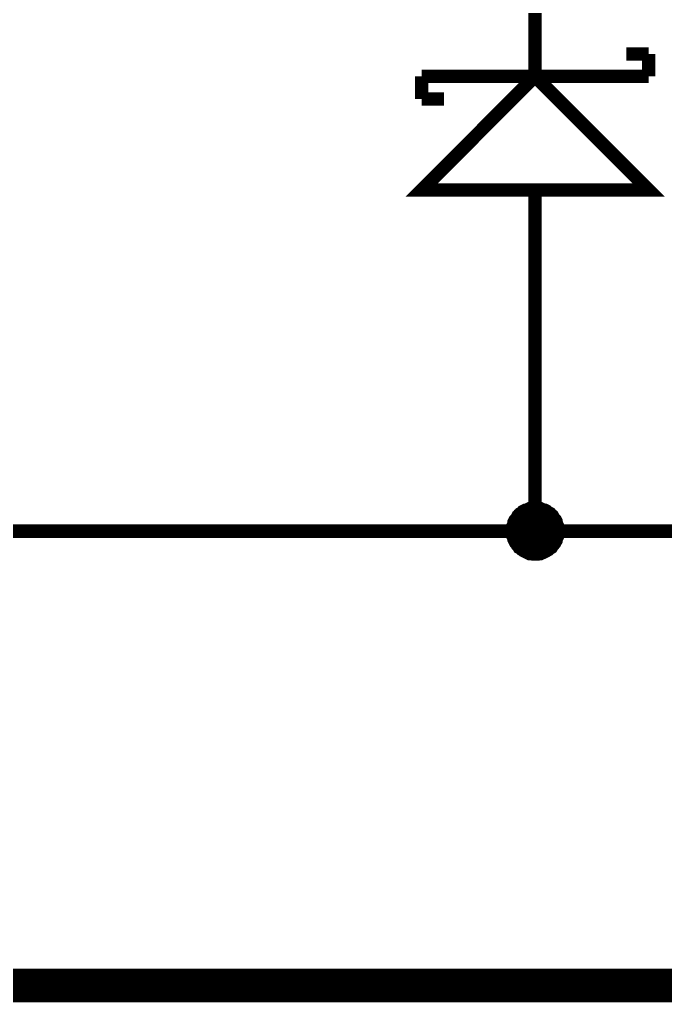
# Model space of a CAD drawing. Header units: inches. Extents: x 0 to 11, y 0 to 8.5.
# Drawn here: x 3.447 to 4.015, y 2.385 to 3.25 of the extents above; entities that cross this region are included whole.
import ezdxf

# ---------------------------------------------------------------- set-up
doc = ezdxf.new("R2010")
doc.units = ezdxf.units.IN
doc.header["$MEASUREMENT"] = 0
doc.layers.add('Sheet', color=255, linetype='Continuous')

msp = doc.modelspace()

# ---------------------------------------------------------------- linework, layer by layer
at = {"layer": 'Sheet'}
for points, const_width in [([(0.60128, 4.09987), (5.60006, 4.09987), (5.60006, 2.39978), (0.60128, 2.39978), (0.60128, 4.09987)], 0.0295), ([(4.00037, 3.09993), (3.9003, 3.20001), (3.80068, 3.09993), (4.00037, 3.09993)], 0.0118), ([(4.00037, 3.09993), (3.9003, 3.20001), (3.80068, 3.09993), (4.00037, 3.09993)], 0.0039)]:
    msp.add_lwpolyline(points, close=True, dxfattribs=dict(at, const_width=const_width))
for points, const_width in [([(1.80072, 3.49982), (1.7011, 3.49982), (1.7011, 2.79967), (2.40067, 2.79967), (3.3008, 2.79967), (3.9003, 2.79967), (3.9003, 2.89976)], 0.0118), ([(3.9003, 3.20001), (3.9003, 3.39973)], 0.0118), ([(3.98071, 3.21967), (4.00037, 3.21967)], 0.0118), ([(4.00037, 3.21967), (4.00037, 3.20001)], 0.0118), ([(4.00037, 3.20001), (3.80068, 3.20001)], 0.0118), ([(3.80068, 3.20001), (3.80068, 3.1799)], 0.0118), ([(3.80068, 3.1799), (3.82034, 3.1799)], 0.0118), ([(3.9003, 3.09993), (3.9003, 2.89976)], 0.0118), ([(3.9003, 2.79967), (4.9005, 2.79967), (4.9005, 2.99984)], 0.0118), ([(3.88064, 2.79967), (3.88064, 2.80057), (3.88064, 2.80191), (3.88109, 2.8028), (3.88109, 2.8037), (3.88109, 2.80459), (3.88154, 2.80548), (3.88199, 2.80682), (3.88199, 2.80772), (3.88243, 2.80861), (3.88288, 2.8095), (3.88333, 2.80995), (3.88422, 2.81084), (3.88467, 2.81174), (3.88511, 2.81263), (3.88601, 2.81308), (3.88645, 2.81397), (3.88735, 2.81442), (3.88779, 2.81531), (3.88869, 2.81576), (3.88958, 2.81621), (3.89003, 2.8171), (3.89092, 2.81755), (3.89181, 2.81799), (3.89271, 2.81799), (3.8936, 2.81844), (3.89449, 2.81889), (3.89539, 2.81933), (3.89628, 2.81933), (3.89717, 2.81933), (3.89851, 2.81978), (3.89941, 2.81978), (3.9003, 2.81978)], 0.0118), ([(3.88064, 2.79967), (3.88064, 2.80057), (3.88064, 2.80191), (3.88109, 2.8028), (3.88109, 2.8037), (3.88109, 2.80459), (3.88154, 2.80548), (3.88199, 2.80682), (3.88199, 2.80772), (3.88243, 2.80861), (3.88288, 2.8095), (3.88333, 2.80995), (3.88422, 2.81084), (3.88467, 2.81174), (3.88511, 2.81263), (3.88601, 2.81308), (3.88645, 2.81397), (3.88735, 2.81442), (3.88779, 2.81531), (3.88869, 2.81576), (3.88958, 2.81621), (3.89003, 2.8171), (3.89092, 2.81755), (3.89181, 2.81799), (3.89271, 2.81799), (3.8936, 2.81844), (3.89449, 2.81889), (3.89539, 2.81933), (3.89628, 2.81933), (3.89717, 2.81933), (3.89851, 2.81978), (3.89941, 2.81978), (3.9003, 2.81978)], 0.0118), ([(3.88064, 2.79967), (3.88064, 2.80057), (3.88064, 2.80191), (3.88109, 2.8028), (3.88109, 2.8037), (3.88109, 2.80459), (3.88154, 2.80548), (3.88199, 2.80682), (3.88199, 2.80772), (3.88243, 2.80861), (3.88288, 2.8095), (3.88333, 2.80995), (3.88422, 2.81084), (3.88467, 2.81174), (3.88511, 2.81263), (3.88601, 2.81308), (3.88645, 2.81397), (3.88735, 2.81442), (3.88779, 2.81531), (3.88869, 2.81576), (3.88958, 2.81621), (3.89003, 2.8171), (3.89092, 2.81755), (3.89181, 2.81799), (3.89271, 2.81799), (3.8936, 2.81844), (3.89449, 2.81889), (3.89539, 2.81933), (3.89628, 2.81933), (3.89717, 2.81933), (3.89851, 2.81978), (3.89941, 2.81978), (3.9003, 2.81978)], 0.0118), ([(3.88064, 2.79967), (3.88064, 2.80057), (3.88064, 2.80191), (3.88109, 2.8028), (3.88109, 2.8037), (3.88109, 2.80459), (3.88154, 2.80548), (3.88199, 2.80682), (3.88199, 2.80772), (3.88243, 2.80861), (3.88288, 2.8095), (3.88333, 2.80995), (3.88422, 2.81084), (3.88467, 2.81174), (3.88511, 2.81263), (3.88601, 2.81308), (3.88645, 2.81397), (3.88735, 2.81442), (3.88779, 2.81531), (3.88869, 2.81576), (3.88958, 2.81621), (3.89003, 2.8171), (3.89092, 2.81755), (3.89181, 2.81799), (3.89271, 2.81799), (3.8936, 2.81844), (3.89449, 2.81889), (3.89539, 2.81933), (3.89628, 2.81933), (3.89717, 2.81933), (3.89851, 2.81978), (3.89941, 2.81978), (3.9003, 2.81978)], 0.0118), ([(3.88064, 2.79967), (3.88064, 2.80057), (3.88064, 2.80191), (3.88109, 2.8028), (3.88109, 2.8037), (3.88109, 2.80459), (3.88154, 2.80548), (3.88199, 2.80682), (3.88199, 2.80772), (3.88243, 2.80861), (3.88288, 2.8095), (3.88333, 2.80995), (3.88422, 2.81084), (3.88467, 2.81174), (3.88511, 2.81263), (3.88601, 2.81308), (3.88645, 2.81397), (3.88735, 2.81442), (3.88779, 2.81531), (3.88869, 2.81576), (3.88958, 2.81621), (3.89003, 2.8171), (3.89092, 2.81755), (3.89181, 2.81799), (3.89271, 2.81799), (3.8936, 2.81844), (3.89449, 2.81889), (3.89539, 2.81933), (3.89628, 2.81933), (3.89717, 2.81933), (3.89851, 2.81978), (3.89941, 2.81978), (3.9003, 2.81978)], 0.0039), ([(3.88064, 2.79967), (3.88064, 2.80057), (3.88064, 2.80191), (3.88109, 2.8028), (3.88109, 2.8037), (3.88109, 2.80459), (3.88154, 2.80548), (3.88199, 2.80682), (3.88199, 2.80772), (3.88243, 2.80861), (3.88288, 2.8095), (3.88333, 2.80995), (3.88422, 2.81084), (3.88467, 2.81174), (3.88511, 2.81263), (3.88601, 2.81308), (3.88645, 2.81397), (3.88735, 2.81442), (3.88779, 2.81531), (3.88869, 2.81576), (3.88958, 2.81621), (3.89003, 2.8171), (3.89092, 2.81755), (3.89181, 2.81799), (3.89271, 2.81799), (3.8936, 2.81844), (3.89449, 2.81889), (3.89539, 2.81933), (3.89628, 2.81933), (3.89717, 2.81933), (3.89851, 2.81978), (3.89941, 2.81978), (3.9003, 2.81978)], 0.0039), ([(3.88064, 2.79967), (3.88064, 2.80057), (3.88064, 2.80191), (3.88109, 2.8028), (3.88109, 2.8037), (3.88109, 2.80459), (3.88154, 2.80548), (3.88199, 2.80682), (3.88199, 2.80772), (3.88243, 2.80861), (3.88288, 2.8095), (3.88333, 2.80995), (3.88422, 2.81084), (3.88467, 2.81174), (3.88511, 2.81263), (3.88601, 2.81308), (3.88645, 2.81397), (3.88735, 2.81442), (3.88779, 2.81531), (3.88869, 2.81576), (3.88958, 2.81621), (3.89003, 2.8171), (3.89092, 2.81755), (3.89181, 2.81799), (3.89271, 2.81799), (3.8936, 2.81844), (3.89449, 2.81889), (3.89539, 2.81933), (3.89628, 2.81933), (3.89717, 2.81933), (3.89851, 2.81978), (3.89941, 2.81978), (3.9003, 2.81978)], 0.0039), ([(3.88064, 2.79967), (3.88064, 2.80057), (3.88064, 2.80191), (3.88109, 2.8028), (3.88109, 2.8037), (3.88109, 2.80459), (3.88154, 2.80548), (3.88199, 2.80682), (3.88199, 2.80772), (3.88243, 2.80861), (3.88288, 2.8095), (3.88333, 2.80995), (3.88422, 2.81084), (3.88467, 2.81174), (3.88511, 2.81263), (3.88601, 2.81308), (3.88645, 2.81397), (3.88735, 2.81442), (3.88779, 2.81531), (3.88869, 2.81576), (3.88958, 2.81621), (3.89003, 2.8171), (3.89092, 2.81755), (3.89181, 2.81799), (3.89271, 2.81799), (3.8936, 2.81844), (3.89449, 2.81889), (3.89539, 2.81933), (3.89628, 2.81933), (3.89717, 2.81933), (3.89851, 2.81978), (3.89941, 2.81978), (3.9003, 2.81978)], 0.0039), ([(3.9003, 2.81978), (3.9003, 2.81978)], 0.0118), ([(3.9003, 2.81978), (3.90119, 2.81978), (3.90253, 2.81978), (3.90343, 2.81933), (3.90432, 2.81933), (3.90521, 2.81933), (3.90611, 2.81889), (3.90745, 2.81844), (3.90834, 2.81799), (3.90923, 2.81799), (3.91013, 2.81755), (3.91058, 2.8171), (3.91147, 2.81621), (3.91236, 2.81576), (3.91326, 2.81531), (3.9137, 2.81442), (3.9146, 2.81397), (3.91504, 2.81308), (3.91594, 2.81263), (3.91638, 2.81174), (3.91683, 2.81084), (3.91772, 2.80995), (3.91817, 2.8095), (3.91862, 2.80861), (3.91862, 2.80772), (3.91906, 2.80682), (3.91951, 2.80548), (3.91996, 2.80459), (3.91996, 2.8037), (3.91996, 2.8028), (3.9204, 2.80191), (3.9204, 2.80057), (3.9204, 2.79967)], 0.0118), ([(3.9003, 2.81978), (3.9003, 2.81978)], 0.0118), ([(3.9003, 2.81978), (3.90119, 2.81978), (3.90253, 2.81978), (3.90343, 2.81933), (3.90432, 2.81933), (3.90521, 2.81933), (3.90611, 2.81889), (3.90745, 2.81844), (3.90834, 2.81799), (3.90923, 2.81799), (3.91013, 2.81755), (3.91058, 2.8171), (3.91147, 2.81621), (3.91236, 2.81576), (3.91326, 2.81531), (3.9137, 2.81442), (3.9146, 2.81397), (3.91504, 2.81308), (3.91594, 2.81263), (3.91638, 2.81174), (3.91683, 2.81084), (3.91772, 2.80995), (3.91817, 2.8095), (3.91862, 2.80861), (3.91862, 2.80772), (3.91906, 2.80682), (3.91951, 2.80548), (3.91996, 2.80459), (3.91996, 2.8037), (3.91996, 2.8028), (3.9204, 2.80191), (3.9204, 2.80057), (3.9204, 2.79967)], 0.0118), ([(3.9003, 2.81978), (3.9003, 2.81978)], 0.0118), ([(3.9003, 2.81978), (3.90119, 2.81978), (3.90253, 2.81978), (3.90343, 2.81933), (3.90432, 2.81933), (3.90521, 2.81933), (3.90611, 2.81889), (3.90745, 2.81844), (3.90834, 2.81799), (3.90923, 2.81799), (3.91013, 2.81755), (3.91058, 2.8171), (3.91147, 2.81621), (3.91236, 2.81576), (3.91326, 2.81531), (3.9137, 2.81442), (3.9146, 2.81397), (3.91504, 2.81308), (3.91594, 2.81263), (3.91638, 2.81174), (3.91683, 2.81084), (3.91772, 2.80995), (3.91817, 2.8095), (3.91862, 2.80861), (3.91862, 2.80772), (3.91906, 2.80682), (3.91951, 2.80548), (3.91996, 2.80459), (3.91996, 2.8037), (3.91996, 2.8028), (3.9204, 2.80191), (3.9204, 2.80057), (3.9204, 2.79967)], 0.0118), ([(3.9003, 2.81978), (3.9003, 2.81978)], 0.0118), ([(3.9003, 2.81978), (3.90119, 2.81978), (3.90253, 2.81978), (3.90343, 2.81933), (3.90432, 2.81933), (3.90521, 2.81933), (3.90611, 2.81889), (3.90745, 2.81844), (3.90834, 2.81799), (3.90923, 2.81799), (3.91013, 2.81755), (3.91058, 2.8171), (3.91147, 2.81621), (3.91236, 2.81576), (3.91326, 2.81531), (3.9137, 2.81442), (3.9146, 2.81397), (3.91504, 2.81308), (3.91594, 2.81263), (3.91638, 2.81174), (3.91683, 2.81084), (3.91772, 2.80995), (3.91817, 2.8095), (3.91862, 2.80861), (3.91862, 2.80772), (3.91906, 2.80682), (3.91951, 2.80548), (3.91996, 2.80459), (3.91996, 2.8037), (3.91996, 2.8028), (3.9204, 2.80191), (3.9204, 2.80057), (3.9204, 2.79967)], 0.0118), ([(3.9003, 2.81978), (3.9003, 2.81978)], 0.0039), ([(3.9003, 2.81978), (3.90119, 2.81978), (3.90253, 2.81978), (3.90343, 2.81933), (3.90432, 2.81933), (3.90521, 2.81933), (3.90611, 2.81889), (3.90745, 2.81844), (3.90834, 2.81799), (3.90923, 2.81799), (3.91013, 2.81755), (3.91058, 2.8171), (3.91147, 2.81621), (3.91236, 2.81576), (3.91326, 2.81531), (3.9137, 2.81442), (3.9146, 2.81397), (3.91504, 2.81308), (3.91594, 2.81263), (3.91638, 2.81174), (3.91683, 2.81084), (3.91772, 2.80995), (3.91817, 2.8095), (3.91862, 2.80861), (3.91862, 2.80772), (3.91906, 2.80682), (3.91951, 2.80548), (3.91996, 2.80459), (3.91996, 2.8037), (3.91996, 2.8028), (3.9204, 2.80191), (3.9204, 2.80057), (3.9204, 2.79967)], 0.0039), ([(3.9003, 2.81978), (3.9003, 2.81978)], 0.0039), ([(3.9003, 2.81978), (3.90119, 2.81978), (3.90253, 2.81978), (3.90343, 2.81933), (3.90432, 2.81933), (3.90521, 2.81933), (3.90611, 2.81889), (3.90745, 2.81844), (3.90834, 2.81799), (3.90923, 2.81799), (3.91013, 2.81755), (3.91058, 2.8171), (3.91147, 2.81621), (3.91236, 2.81576), (3.91326, 2.81531), (3.9137, 2.81442), (3.9146, 2.81397), (3.91504, 2.81308), (3.91594, 2.81263), (3.91638, 2.81174), (3.91683, 2.81084), (3.91772, 2.80995), (3.91817, 2.8095), (3.91862, 2.80861), (3.91862, 2.80772), (3.91906, 2.80682), (3.91951, 2.80548), (3.91996, 2.80459), (3.91996, 2.8037), (3.91996, 2.8028), (3.9204, 2.80191), (3.9204, 2.80057), (3.9204, 2.79967)], 0.0039), ([(3.9003, 2.81978), (3.9003, 2.81978)], 0.0039), ([(3.9003, 2.81978), (3.90119, 2.81978), (3.90253, 2.81978), (3.90343, 2.81933), (3.90432, 2.81933), (3.90521, 2.81933), (3.90611, 2.81889), (3.90745, 2.81844), (3.90834, 2.81799), (3.90923, 2.81799), (3.91013, 2.81755), (3.91058, 2.8171), (3.91147, 2.81621), (3.91236, 2.81576), (3.91326, 2.81531), (3.9137, 2.81442), (3.9146, 2.81397), (3.91504, 2.81308), (3.91594, 2.81263), (3.91638, 2.81174), (3.91683, 2.81084), (3.91772, 2.80995), (3.91817, 2.8095), (3.91862, 2.80861), (3.91862, 2.80772), (3.91906, 2.80682), (3.91951, 2.80548), (3.91996, 2.80459), (3.91996, 2.8037), (3.91996, 2.8028), (3.9204, 2.80191), (3.9204, 2.80057), (3.9204, 2.79967)], 0.0039), ([(3.9003, 2.81978), (3.9003, 2.81978)], 0.0039), ([(3.9003, 2.81978), (3.90119, 2.81978), (3.90253, 2.81978), (3.90343, 2.81933), (3.90432, 2.81933), (3.90521, 2.81933), (3.90611, 2.81889), (3.90745, 2.81844), (3.90834, 2.81799), (3.90923, 2.81799), (3.91013, 2.81755), (3.91058, 2.8171), (3.91147, 2.81621), (3.91236, 2.81576), (3.91326, 2.81531), (3.9137, 2.81442), (3.9146, 2.81397), (3.91504, 2.81308), (3.91594, 2.81263), (3.91638, 2.81174), (3.91683, 2.81084), (3.91772, 2.80995), (3.91817, 2.8095), (3.91862, 2.80861), (3.91862, 2.80772), (3.91906, 2.80682), (3.91951, 2.80548), (3.91996, 2.80459), (3.91996, 2.8037), (3.91996, 2.8028), (3.9204, 2.80191), (3.9204, 2.80057), (3.9204, 2.79967)], 0.0039), ([(3.9003, 2.77957), (3.89941, 2.77957), (3.89851, 2.77957), (3.89717, 2.78001), (3.89628, 2.78001), (3.89539, 2.78001), (3.89449, 2.78046), (3.8936, 2.78091), (3.89271, 2.78136), (3.89181, 2.7818), (3.89092, 2.78225), (3.89003, 2.7827), (3.88958, 2.78314), (3.88869, 2.78359), (3.88779, 2.78448), (3.88735, 2.78493), (3.88645, 2.78538), (3.88601, 2.78627), (3.88511, 2.78716), (3.88467, 2.78761), (3.88422, 2.7885), (3.88333, 2.7894), (3.88288, 2.79029), (3.88243, 2.79118), (3.88199, 2.79208), (3.88199, 2.79297), (3.88154, 2.79387), (3.88109, 2.79476), (3.88109, 2.79565), (3.88109, 2.79655), (3.88064, 2.79789), (3.88064, 2.79878), (3.88064, 2.79967)], 0.0118), ([(3.88064, 2.79967), (3.88064, 2.79967)], 0.0118), ([(3.9003, 2.77957), (3.89941, 2.77957), (3.89851, 2.77957), (3.89717, 2.78001), (3.89628, 2.78001), (3.89539, 2.78001), (3.89449, 2.78046), (3.8936, 2.78091), (3.89271, 2.78136), (3.89181, 2.7818), (3.89092, 2.78225), (3.89003, 2.7827), (3.88958, 2.78314), (3.88869, 2.78359), (3.88779, 2.78448), (3.88735, 2.78493), (3.88645, 2.78538), (3.88601, 2.78627), (3.88511, 2.78716), (3.88467, 2.78761), (3.88422, 2.7885), (3.88333, 2.7894), (3.88288, 2.79029), (3.88243, 2.79118), (3.88199, 2.79208), (3.88199, 2.79297), (3.88154, 2.79387), (3.88109, 2.79476), (3.88109, 2.79565), (3.88109, 2.79655), (3.88064, 2.79789), (3.88064, 2.79878), (3.88064, 2.79967)], 0.0118), ([(3.88064, 2.79967), (3.88064, 2.79967)], 0.0118), ([(3.9003, 2.77957), (3.89941, 2.77957), (3.89851, 2.77957), (3.89717, 2.78001), (3.89628, 2.78001), (3.89539, 2.78001), (3.89449, 2.78046), (3.8936, 2.78091), (3.89271, 2.78136), (3.89181, 2.7818), (3.89092, 2.78225), (3.89003, 2.7827), (3.88958, 2.78314), (3.88869, 2.78359), (3.88779, 2.78448), (3.88735, 2.78493), (3.88645, 2.78538), (3.88601, 2.78627), (3.88511, 2.78716), (3.88467, 2.78761), (3.88422, 2.7885), (3.88333, 2.7894), (3.88288, 2.79029), (3.88243, 2.79118), (3.88199, 2.79208), (3.88199, 2.79297), (3.88154, 2.79387), (3.88109, 2.79476), (3.88109, 2.79565), (3.88109, 2.79655), (3.88064, 2.79789), (3.88064, 2.79878), (3.88064, 2.79967)], 0.0118), ([(3.88064, 2.79967), (3.88064, 2.79967)], 0.0118), ([(3.9003, 2.77957), (3.89941, 2.77957), (3.89851, 2.77957), (3.89717, 2.78001), (3.89628, 2.78001), (3.89539, 2.78001), (3.89449, 2.78046), (3.8936, 2.78091), (3.89271, 2.78136), (3.89181, 2.7818), (3.89092, 2.78225), (3.89003, 2.7827), (3.88958, 2.78314), (3.88869, 2.78359), (3.88779, 2.78448), (3.88735, 2.78493), (3.88645, 2.78538), (3.88601, 2.78627), (3.88511, 2.78716), (3.88467, 2.78761), (3.88422, 2.7885), (3.88333, 2.7894), (3.88288, 2.79029), (3.88243, 2.79118), (3.88199, 2.79208), (3.88199, 2.79297), (3.88154, 2.79387), (3.88109, 2.79476), (3.88109, 2.79565), (3.88109, 2.79655), (3.88064, 2.79789), (3.88064, 2.79878), (3.88064, 2.79967)], 0.0118), ([(3.88064, 2.79967), (3.88064, 2.79967)], 0.0118), ([(3.9204, 2.79967), (3.9204, 2.79878), (3.9204, 2.79789), (3.91996, 2.79655), (3.91996, 2.79565), (3.91996, 2.79476), (3.91951, 2.79387), (3.91906, 2.79297), (3.91862, 2.79208), (3.91862, 2.79118), (3.91817, 2.79029), (3.91772, 2.7894), (3.91683, 2.7885), (3.91638, 2.78761), (3.91594, 2.78716), (3.91504, 2.78627), (3.9146, 2.78538), (3.9137, 2.78493), (3.91326, 2.78448), (3.91236, 2.78359), (3.91147, 2.78314), (3.91058, 2.7827), (3.91013, 2.78225), (3.90923, 2.7818), (3.90834, 2.78136), (3.90745, 2.78091), (3.90611, 2.78046), (3.90521, 2.78001), (3.90432, 2.78001), (3.90343, 2.78001), (3.90253, 2.77957), (3.90119, 2.77957), (3.9003, 2.77957)], 0.0118), ([(3.9204, 2.79967), (3.9204, 2.79878), (3.9204, 2.79789), (3.91996, 2.79655), (3.91996, 2.79565), (3.91996, 2.79476), (3.91951, 2.79387), (3.91906, 2.79297), (3.91862, 2.79208), (3.91862, 2.79118), (3.91817, 2.79029), (3.91772, 2.7894), (3.91683, 2.7885), (3.91638, 2.78761), (3.91594, 2.78716), (3.91504, 2.78627), (3.9146, 2.78538), (3.9137, 2.78493), (3.91326, 2.78448), (3.91236, 2.78359), (3.91147, 2.78314), (3.91058, 2.7827), (3.91013, 2.78225), (3.90923, 2.7818), (3.90834, 2.78136), (3.90745, 2.78091), (3.90611, 2.78046), (3.90521, 2.78001), (3.90432, 2.78001), (3.90343, 2.78001), (3.90253, 2.77957), (3.90119, 2.77957), (3.9003, 2.77957)], 0.0118), ([(3.9204, 2.79967), (3.9204, 2.79878), (3.9204, 2.79789), (3.91996, 2.79655), (3.91996, 2.79565), (3.91996, 2.79476), (3.91951, 2.79387), (3.91906, 2.79297), (3.91862, 2.79208), (3.91862, 2.79118), (3.91817, 2.79029), (3.91772, 2.7894), (3.91683, 2.7885), (3.91638, 2.78761), (3.91594, 2.78716), (3.91504, 2.78627), (3.9146, 2.78538), (3.9137, 2.78493), (3.91326, 2.78448), (3.91236, 2.78359), (3.91147, 2.78314), (3.91058, 2.7827), (3.91013, 2.78225), (3.90923, 2.7818), (3.90834, 2.78136), (3.90745, 2.78091), (3.90611, 2.78046), (3.90521, 2.78001), (3.90432, 2.78001), (3.90343, 2.78001), (3.90253, 2.77957), (3.90119, 2.77957), (3.9003, 2.77957)], 0.0118), ([(3.9204, 2.79967), (3.9204, 2.79878), (3.9204, 2.79789), (3.91996, 2.79655), (3.91996, 2.79565), (3.91996, 2.79476), (3.91951, 2.79387), (3.91906, 2.79297), (3.91862, 2.79208), (3.91862, 2.79118), (3.91817, 2.79029), (3.91772, 2.7894), (3.91683, 2.7885), (3.91638, 2.78761), (3.91594, 2.78716), (3.91504, 2.78627), (3.9146, 2.78538), (3.9137, 2.78493), (3.91326, 2.78448), (3.91236, 2.78359), (3.91147, 2.78314), (3.91058, 2.7827), (3.91013, 2.78225), (3.90923, 2.7818), (3.90834, 2.78136), (3.90745, 2.78091), (3.90611, 2.78046), (3.90521, 2.78001), (3.90432, 2.78001), (3.90343, 2.78001), (3.90253, 2.77957), (3.90119, 2.77957), (3.9003, 2.77957)], 0.0118), ([(3.9204, 2.79967), (3.9204, 2.79967), (3.9204, 2.79967), (3.9204, 2.79967), (3.9204, 2.79967), (3.9204, 2.79967), (3.9204, 2.79967), (3.9204, 2.79967), (3.9204, 2.79967), (3.9204, 2.79967), (3.9204, 2.79967), (3.9204, 2.79967), (3.9204, 2.79967), (3.9204, 2.79967), (3.9204, 2.79967), (3.9204, 2.79967), (3.9204, 2.79967), (3.9204, 2.79967), (3.9204, 2.79967), (3.9204, 2.79967), (3.9204, 2.79967), (3.9204, 2.79967), (3.9204, 2.79967), (3.9204, 2.79967), (3.9204, 2.79967), (3.9204, 2.79967), (3.9204, 2.79967), (3.9204, 2.79967), (3.9204, 2.79967), (3.9204, 2.79967), (3.9204, 2.79967), (3.9204, 2.79967), (3.9204, 2.79967)], 0.0118), ([(3.9204, 2.79967), (3.9204, 2.79967)], 0.0118), ([(3.9204, 2.79967), (3.9204, 2.79967), (3.9204, 2.79967), (3.9204, 2.79967), (3.9204, 2.79967), (3.9204, 2.79967), (3.9204, 2.79967), (3.9204, 2.79967), (3.9204, 2.79967), (3.9204, 2.79967), (3.9204, 2.79967), (3.9204, 2.79967), (3.9204, 2.79967), (3.9204, 2.79967), (3.9204, 2.79967), (3.9204, 2.79967), (3.9204, 2.79967), (3.9204, 2.79967), (3.9204, 2.79967), (3.9204, 2.79967), (3.9204, 2.79967), (3.9204, 2.79967), (3.9204, 2.79967), (3.9204, 2.79967), (3.9204, 2.79967), (3.9204, 2.79967), (3.9204, 2.79967), (3.9204, 2.79967), (3.9204, 2.79967), (3.9204, 2.79967), (3.9204, 2.79967), (3.9204, 2.79967), (3.9204, 2.79967)], 0.0118), ([(3.9204, 2.79967), (3.9204, 2.79967)], 0.0118), ([(3.9204, 2.79967), (3.9204, 2.79967), (3.9204, 2.79967), (3.9204, 2.79967), (3.9204, 2.79967), (3.9204, 2.79967), (3.9204, 2.79967), (3.9204, 2.79967), (3.9204, 2.79967), (3.9204, 2.79967), (3.9204, 2.79967), (3.9204, 2.79967), (3.9204, 2.79967), (3.9204, 2.79967), (3.9204, 2.79967), (3.9204, 2.79967), (3.9204, 2.79967), (3.9204, 2.79967), (3.9204, 2.79967), (3.9204, 2.79967), (3.9204, 2.79967), (3.9204, 2.79967), (3.9204, 2.79967), (3.9204, 2.79967), (3.9204, 2.79967), (3.9204, 2.79967), (3.9204, 2.79967), (3.9204, 2.79967), (3.9204, 2.79967), (3.9204, 2.79967), (3.9204, 2.79967), (3.9204, 2.79967), (3.9204, 2.79967)], 0.0118), ([(3.9204, 2.79967), (3.9204, 2.79967)], 0.0118), ([(3.9204, 2.79967), (3.9204, 2.79967), (3.9204, 2.79967), (3.9204, 2.79967), (3.9204, 2.79967), (3.9204, 2.79967), (3.9204, 2.79967), (3.9204, 2.79967), (3.9204, 2.79967), (3.9204, 2.79967), (3.9204, 2.79967), (3.9204, 2.79967), (3.9204, 2.79967), (3.9204, 2.79967), (3.9204, 2.79967), (3.9204, 2.79967), (3.9204, 2.79967), (3.9204, 2.79967), (3.9204, 2.79967), (3.9204, 2.79967), (3.9204, 2.79967), (3.9204, 2.79967), (3.9204, 2.79967), (3.9204, 2.79967), (3.9204, 2.79967), (3.9204, 2.79967), (3.9204, 2.79967), (3.9204, 2.79967), (3.9204, 2.79967), (3.9204, 2.79967), (3.9204, 2.79967), (3.9204, 2.79967), (3.9204, 2.79967)], 0.0118), ([(3.9204, 2.79967), (3.9204, 2.79967)], 0.0118), ([(3.9003, 2.77957), (3.89941, 2.77957), (3.89851, 2.77957), (3.89717, 2.78001), (3.89628, 2.78001), (3.89539, 2.78001), (3.89449, 2.78046), (3.8936, 2.78091), (3.89271, 2.78136), (3.89181, 2.7818), (3.89092, 2.78225), (3.89003, 2.7827), (3.88958, 2.78314), (3.88869, 2.78359), (3.88779, 2.78448), (3.88735, 2.78493), (3.88645, 2.78538), (3.88601, 2.78627), (3.88511, 2.78716), (3.88467, 2.78761), (3.88422, 2.7885), (3.88333, 2.7894), (3.88288, 2.79029), (3.88243, 2.79118), (3.88199, 2.79208), (3.88199, 2.79297), (3.88154, 2.79387), (3.88109, 2.79476), (3.88109, 2.79565), (3.88109, 2.79655), (3.88064, 2.79789), (3.88064, 2.79878), (3.88064, 2.79967)], 0.0039), ([(3.88064, 2.79967), (3.88064, 2.79967)], 0.0039), ([(3.9003, 2.77957), (3.89941, 2.77957), (3.89851, 2.77957), (3.89717, 2.78001), (3.89628, 2.78001), (3.89539, 2.78001), (3.89449, 2.78046), (3.8936, 2.78091), (3.89271, 2.78136), (3.89181, 2.7818), (3.89092, 2.78225), (3.89003, 2.7827), (3.88958, 2.78314), (3.88869, 2.78359), (3.88779, 2.78448), (3.88735, 2.78493), (3.88645, 2.78538), (3.88601, 2.78627), (3.88511, 2.78716), (3.88467, 2.78761), (3.88422, 2.7885), (3.88333, 2.7894), (3.88288, 2.79029), (3.88243, 2.79118), (3.88199, 2.79208), (3.88199, 2.79297), (3.88154, 2.79387), (3.88109, 2.79476), (3.88109, 2.79565), (3.88109, 2.79655), (3.88064, 2.79789), (3.88064, 2.79878), (3.88064, 2.79967)], 0.0039), ([(3.88064, 2.79967), (3.88064, 2.79967)], 0.0039), ([(3.9003, 2.77957), (3.89941, 2.77957), (3.89851, 2.77957), (3.89717, 2.78001), (3.89628, 2.78001), (3.89539, 2.78001), (3.89449, 2.78046), (3.8936, 2.78091), (3.89271, 2.78136), (3.89181, 2.7818), (3.89092, 2.78225), (3.89003, 2.7827), (3.88958, 2.78314), (3.88869, 2.78359), (3.88779, 2.78448), (3.88735, 2.78493), (3.88645, 2.78538), (3.88601, 2.78627), (3.88511, 2.78716), (3.88467, 2.78761), (3.88422, 2.7885), (3.88333, 2.7894), (3.88288, 2.79029), (3.88243, 2.79118), (3.88199, 2.79208), (3.88199, 2.79297), (3.88154, 2.79387), (3.88109, 2.79476), (3.88109, 2.79565), (3.88109, 2.79655), (3.88064, 2.79789), (3.88064, 2.79878), (3.88064, 2.79967)], 0.0039), ([(3.88064, 2.79967), (3.88064, 2.79967)], 0.0039), ([(3.9003, 2.77957), (3.89941, 2.77957), (3.89851, 2.77957), (3.89717, 2.78001), (3.89628, 2.78001), (3.89539, 2.78001), (3.89449, 2.78046), (3.8936, 2.78091), (3.89271, 2.78136), (3.89181, 2.7818), (3.89092, 2.78225), (3.89003, 2.7827), (3.88958, 2.78314), (3.88869, 2.78359), (3.88779, 2.78448), (3.88735, 2.78493), (3.88645, 2.78538), (3.88601, 2.78627), (3.88511, 2.78716), (3.88467, 2.78761), (3.88422, 2.7885), (3.88333, 2.7894), (3.88288, 2.79029), (3.88243, 2.79118), (3.88199, 2.79208), (3.88199, 2.79297), (3.88154, 2.79387), (3.88109, 2.79476), (3.88109, 2.79565), (3.88109, 2.79655), (3.88064, 2.79789), (3.88064, 2.79878), (3.88064, 2.79967)], 0.0039), ([(3.88064, 2.79967), (3.88064, 2.79967)], 0.0039), ([(3.9204, 2.79967), (3.9204, 2.79878), (3.9204, 2.79789), (3.91996, 2.79655), (3.91996, 2.79565), (3.91996, 2.79476), (3.91951, 2.79387), (3.91906, 2.79297), (3.91862, 2.79208), (3.91862, 2.79118), (3.91817, 2.79029), (3.91772, 2.7894), (3.91683, 2.7885), (3.91638, 2.78761), (3.91594, 2.78716), (3.91504, 2.78627), (3.9146, 2.78538), (3.9137, 2.78493), (3.91326, 2.78448), (3.91236, 2.78359), (3.91147, 2.78314), (3.91058, 2.7827), (3.91013, 2.78225), (3.90923, 2.7818), (3.90834, 2.78136), (3.90745, 2.78091), (3.90611, 2.78046), (3.90521, 2.78001), (3.90432, 2.78001), (3.90343, 2.78001), (3.90253, 2.77957), (3.90119, 2.77957), (3.9003, 2.77957)], 0.0039), ([(3.9204, 2.79967), (3.9204, 2.79878), (3.9204, 2.79789), (3.91996, 2.79655), (3.91996, 2.79565), (3.91996, 2.79476), (3.91951, 2.79387), (3.91906, 2.79297), (3.91862, 2.79208), (3.91862, 2.79118), (3.91817, 2.79029), (3.91772, 2.7894), (3.91683, 2.7885), (3.91638, 2.78761), (3.91594, 2.78716), (3.91504, 2.78627), (3.9146, 2.78538), (3.9137, 2.78493), (3.91326, 2.78448), (3.91236, 2.78359), (3.91147, 2.78314), (3.91058, 2.7827), (3.91013, 2.78225), (3.90923, 2.7818), (3.90834, 2.78136), (3.90745, 2.78091), (3.90611, 2.78046), (3.90521, 2.78001), (3.90432, 2.78001), (3.90343, 2.78001), (3.90253, 2.77957), (3.90119, 2.77957), (3.9003, 2.77957)], 0.0039), ([(3.9204, 2.79967), (3.9204, 2.79878), (3.9204, 2.79789), (3.91996, 2.79655), (3.91996, 2.79565), (3.91996, 2.79476), (3.91951, 2.79387), (3.91906, 2.79297), (3.91862, 2.79208), (3.91862, 2.79118), (3.91817, 2.79029), (3.91772, 2.7894), (3.91683, 2.7885), (3.91638, 2.78761), (3.91594, 2.78716), (3.91504, 2.78627), (3.9146, 2.78538), (3.9137, 2.78493), (3.91326, 2.78448), (3.91236, 2.78359), (3.91147, 2.78314), (3.91058, 2.7827), (3.91013, 2.78225), (3.90923, 2.7818), (3.90834, 2.78136), (3.90745, 2.78091), (3.90611, 2.78046), (3.90521, 2.78001), (3.90432, 2.78001), (3.90343, 2.78001), (3.90253, 2.77957), (3.90119, 2.77957), (3.9003, 2.77957)], 0.0039), ([(3.9204, 2.79967), (3.9204, 2.79878), (3.9204, 2.79789), (3.91996, 2.79655), (3.91996, 2.79565), (3.91996, 2.79476), (3.91951, 2.79387), (3.91906, 2.79297), (3.91862, 2.79208), (3.91862, 2.79118), (3.91817, 2.79029), (3.91772, 2.7894), (3.91683, 2.7885), (3.91638, 2.78761), (3.91594, 2.78716), (3.91504, 2.78627), (3.9146, 2.78538), (3.9137, 2.78493), (3.91326, 2.78448), (3.91236, 2.78359), (3.91147, 2.78314), (3.91058, 2.7827), (3.91013, 2.78225), (3.90923, 2.7818), (3.90834, 2.78136), (3.90745, 2.78091), (3.90611, 2.78046), (3.90521, 2.78001), (3.90432, 2.78001), (3.90343, 2.78001), (3.90253, 2.77957), (3.90119, 2.77957), (3.9003, 2.77957)], 0.0039), ([(3.9204, 2.79967), (3.9204, 2.79967), (3.9204, 2.79967), (3.9204, 2.79967), (3.9204, 2.79967), (3.9204, 2.79967), (3.9204, 2.79967), (3.9204, 2.79967), (3.9204, 2.79967), (3.9204, 2.79967), (3.9204, 2.79967), (3.9204, 2.79967), (3.9204, 2.79967), (3.9204, 2.79967), (3.9204, 2.79967), (3.9204, 2.79967), (3.9204, 2.79967), (3.9204, 2.79967), (3.9204, 2.79967), (3.9204, 2.79967), (3.9204, 2.79967), (3.9204, 2.79967), (3.9204, 2.79967), (3.9204, 2.79967), (3.9204, 2.79967), (3.9204, 2.79967), (3.9204, 2.79967), (3.9204, 2.79967), (3.9204, 2.79967), (3.9204, 2.79967), (3.9204, 2.79967), (3.9204, 2.79967), (3.9204, 2.79967)], 0.0039), ([(3.9204, 2.79967), (3.9204, 2.79967)], 0.0039), ([(3.9204, 2.79967), (3.9204, 2.79967), (3.9204, 2.79967), (3.9204, 2.79967), (3.9204, 2.79967), (3.9204, 2.79967), (3.9204, 2.79967), (3.9204, 2.79967), (3.9204, 2.79967), (3.9204, 2.79967), (3.9204, 2.79967), (3.9204, 2.79967), (3.9204, 2.79967), (3.9204, 2.79967), (3.9204, 2.79967), (3.9204, 2.79967), (3.9204, 2.79967), (3.9204, 2.79967), (3.9204, 2.79967), (3.9204, 2.79967), (3.9204, 2.79967), (3.9204, 2.79967), (3.9204, 2.79967), (3.9204, 2.79967), (3.9204, 2.79967), (3.9204, 2.79967), (3.9204, 2.79967), (3.9204, 2.79967), (3.9204, 2.79967), (3.9204, 2.79967), (3.9204, 2.79967), (3.9204, 2.79967), (3.9204, 2.79967)], 0.0039), ([(3.9204, 2.79967), (3.9204, 2.79967)], 0.0039), ([(3.9204, 2.79967), (3.9204, 2.79967), (3.9204, 2.79967), (3.9204, 2.79967), (3.9204, 2.79967), (3.9204, 2.79967), (3.9204, 2.79967), (3.9204, 2.79967), (3.9204, 2.79967), (3.9204, 2.79967), (3.9204, 2.79967), (3.9204, 2.79967), (3.9204, 2.79967), (3.9204, 2.79967), (3.9204, 2.79967), (3.9204, 2.79967), (3.9204, 2.79967), (3.9204, 2.79967), (3.9204, 2.79967), (3.9204, 2.79967), (3.9204, 2.79967), (3.9204, 2.79967), (3.9204, 2.79967), (3.9204, 2.79967), (3.9204, 2.79967), (3.9204, 2.79967), (3.9204, 2.79967), (3.9204, 2.79967), (3.9204, 2.79967), (3.9204, 2.79967), (3.9204, 2.79967), (3.9204, 2.79967), (3.9204, 2.79967)], 0.0039), ([(3.9204, 2.79967), (3.9204, 2.79967)], 0.0039), ([(3.9204, 2.79967), (3.9204, 2.79967), (3.9204, 2.79967), (3.9204, 2.79967), (3.9204, 2.79967), (3.9204, 2.79967), (3.9204, 2.79967), (3.9204, 2.79967), (3.9204, 2.79967), (3.9204, 2.79967), (3.9204, 2.79967), (3.9204, 2.79967), (3.9204, 2.79967), (3.9204, 2.79967), (3.9204, 2.79967), (3.9204, 2.79967), (3.9204, 2.79967), (3.9204, 2.79967), (3.9204, 2.79967), (3.9204, 2.79967), (3.9204, 2.79967), (3.9204, 2.79967), (3.9204, 2.79967), (3.9204, 2.79967), (3.9204, 2.79967), (3.9204, 2.79967), (3.9204, 2.79967), (3.9204, 2.79967), (3.9204, 2.79967), (3.9204, 2.79967), (3.9204, 2.79967), (3.9204, 2.79967), (3.9204, 2.79967)], 0.0039), ([(3.9204, 2.79967), (3.9204, 2.79967)], 0.0039)]:
    msp.add_lwpolyline(points, dxfattribs=dict(at, const_width=const_width))
at = {"layer": 'Sheet', "const_width": 0.02}
msp.add_lwpolyline([(3.89, 2.8, 1), (3.91, 2.8, 1)], format="xyb", close=True, dxfattribs=at)

doc.saveas('drawing.dxf')
